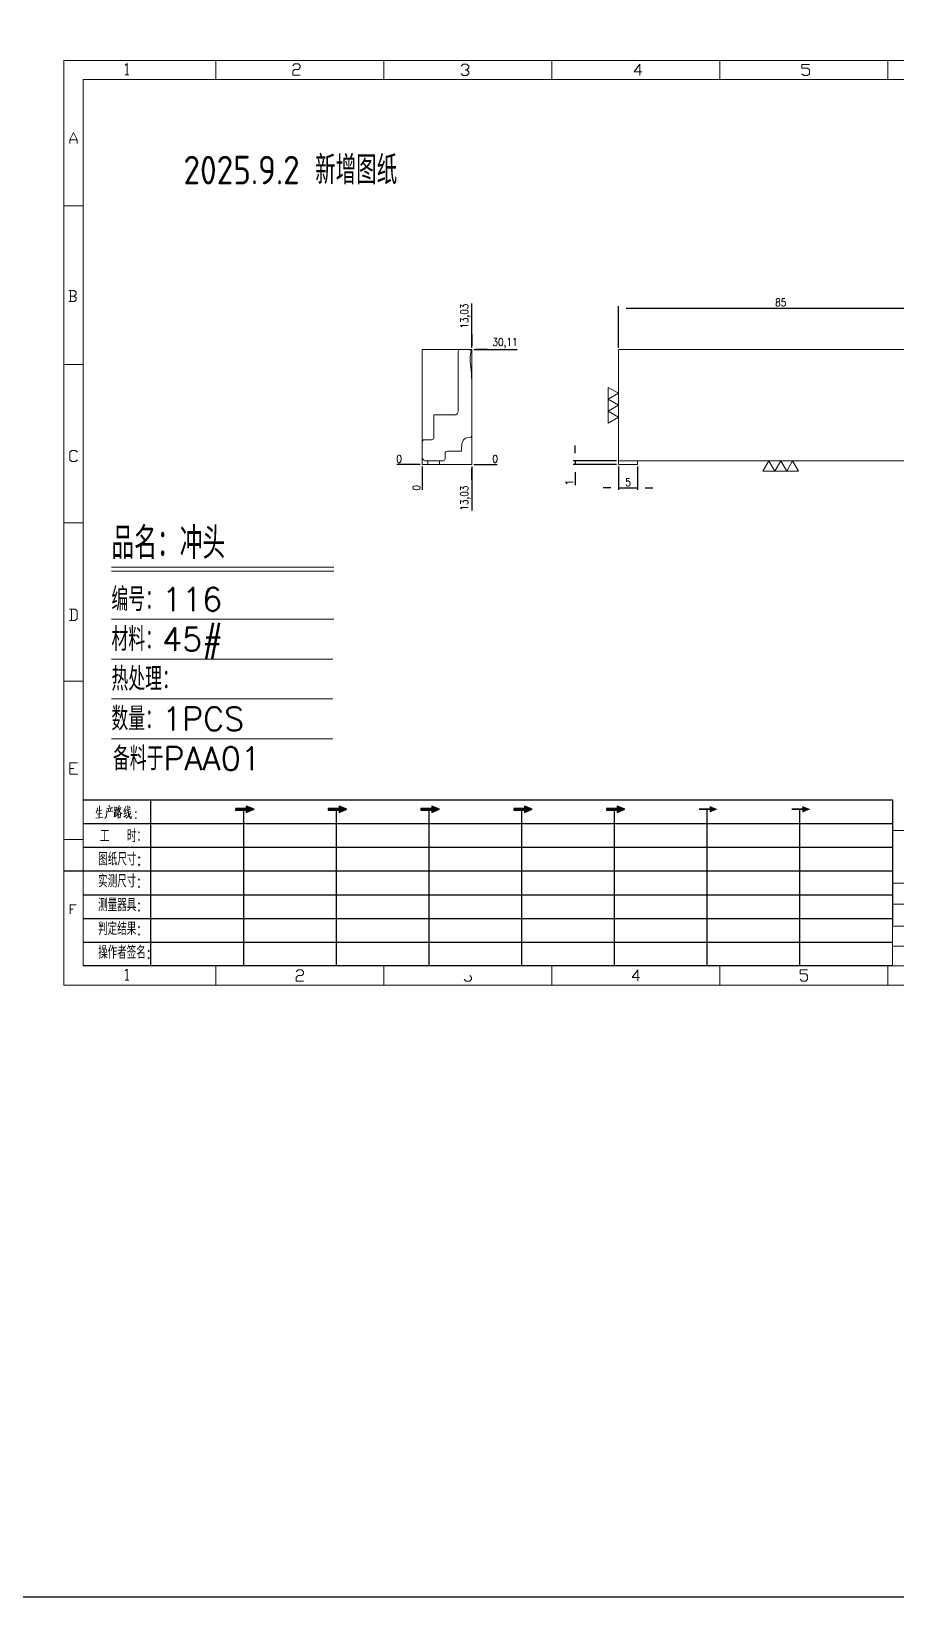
# Model space of a CAD drawing. Header units: millimetres. Extents: x 88508 to 142116, y -5268 to 20283.
# Drawn here: x 98746 to 98972.4, y 11821.9 to 12231.8 of the extents above; entities that cross this region are included whole.
import ezdxf
from ezdxf.enums import TextEntityAlignment as Align

# ---------------------------------------------------------------- set-up
doc = ezdxf.new("R2010")
doc.units = ezdxf.units.MM
doc.linetypes.add('DASHED', pattern=[0])
doc.linetypes.add('HIDDEN', pattern=[0])
for name, color, linetype in [('DIM', 4, 'Continuous'), ('PH', 255, 'Continuous'), ('PH_P', 2, 'Continuous'), ('PUNCH', 2, 'Continuous'), ('TEXT', 4, 'Continuous')]:
    doc.layers.add(name, color=color, linetype=linetype)
doc.styles.add('chinesef_fs', font='simplex.shx', dxfattribs={"bigfont": 'gbcbig.shx'})
doc.styles.add('gbenor', font='gbenor.shx', dxfattribs={"bigfont": 'gbcbig.shx'})
doc.styles.add('GBENOR_', font='gbenor.shx', dxfattribs={"bigfont": 'gbcbig'})
doc.styles.get("Standard").update_dxf_attribs({"font": 'txt.shx', "width": 0.85, "bigfont": 'ctxt.shx'})
doc.styles.add('TXT', font='txt.shx', dxfattribs={"width": 0.8, "bigfont": 'ctxt.shx'})
doc.dimstyles.new('T-2-WX', dxfattribs={"dimtxt": 2, "dimasz": 2, "dimexe": 0.5, "dimexo": 0.5, "dimgap": 0.5, "dimtad": 1, "dimtxsty": 'Standard', "dimblk": 'OPEN30', "dimcen": 0, "dimazin": 3, "dimtfac": 1, "dimtmove": 0, "dimatfit": 3, "dimldrblk": 'OPEN30', "dimlwd": -1, "dimlwe": -1})

# ---------------------------------------------------------------- blocks, each defined once
blk = doc.blocks.new('U40')
for points in [[(351.8, 337.7), (351.8, 333.2), (367, 339.3), (351.8, 345.3), (351.8, 340.8), (331.2, 340.8), (331.2, 337.7)], [(545.7, 339.3), (530.6, 345.3), (530.6, 340.8), (509.9, 340.8), (509.9, 337.7), (530.6, 337.7), (530.6, 333.2)], [(724.5, 339.3), (709.3, 345.3), (709.3, 340.8), (688.7, 340.8), (688.7, 337.7), (709.3, 337.7), (709.3, 333.2)], [(903.3, 339.3), (888.1, 345.3), (888.1, 340.8), (867.5, 340.8), (867.5, 337.7), (888.1, 337.7), (888.1, 333.2)], [(1082.1, 339.3), (1066.9, 345.3), (1066.9, 340.8), (1046.3, 340.8), (1046.3, 337.7), (1066.9, 337.7), (1066.9, 333.2)], [(1245.7, 337.7), (1245.7, 333.2), (1260.9, 339.3), (1245.7, 345.3), (1245.7, 340.8), (1225.1, 340.8), (1225.1, 337.7)], [(1424.5, 337.7), (1424.5, 333.2), (1439.7, 339.3), (1424.5, 345.3), (1424.5, 340.8), (1403.8, 340.8), (1403.8, 337.7)]]:
    blk.add_hatch(color=3).paths.add_polyline_path(points)
at = {"color": 254, "lineweight": 18}
for p, q in [((0, 1783.5), (0, 0)), ((0, 1783.5), (2530.2, 1783.5)), ((941.1, 1783.5), (941.1, 1746.5)), ((1265.1, 1783.5), (1265.1, 1746.5)), ((1589.1, 1783.5), (1589.1, 1746.5)), ((37, 37), (37, 1746.5)), ((37, 1746.5), (2493.2, 1746.5)), ((0, 1502.7), (37, 1502.7)), ((0, 1197.2), (37, 1197.2)), ((0, 891.7), (37, 891.7)), ((0, 586.3), (37, 586.3)), ((0, 280.8), (37, 280.8)), ((1598.1, 298), (2493.2, 298)), ((1598.2, 196.6), (2493.2, 196.6)), ((2493.2, 156.4), (1598.2, 156.4)), ((2493.2, 114.1), (1598.2, 114.1)), ((2493.2, 75), (1598.2, 75)), ((37, 37), (2493.2, 37)), ((941.1, 0), (941.1, 37)), ((1265.1, 0), (1265.1, 37)), ((1589.1, 0), (1589.1, 37)), ((0, 0), (2530.2, 0))]:
    blk.add_line(p, q, dxfattribs=at)
at = {"color": 254, "linetype": 'Continuous', "lineweight": 18}
for p, q in [((293.1, 1783.5), (293.1, 1746.5)), ((617.1, 1783.5), (617.1, 1746.5)), ((1598.1, 298), (1598.1, 37)), ((1598.2, 298), (1598.2, 37)), ((293.1, 0), (293.1, 37)), ((617.1, 0), (617.1, 37))]:
    blk.add_line(p, q, dxfattribs=at)
for p, q in [((38, 357.6), (1598.2, 357.6)), ((1598.2, 357.6), (1598.2, 116.2)), ((38, 311.8), (1598.2, 311.8)), ((37.1, 266), (1598.2, 266)), ((0.1, 220.2), (1598.2, 220.2)), ((37.1, 174.4), (1598.2, 174.4)), ((37.1, 128.6), (1598.2, 128.6)), ((37.1, 82.8), (1598.2, 82.8))]:
    blk.add_line(p, q)
at = {"color": 254}
for p, q in [((167.8, 37), (167.8, 357.6)), ((346.7, 37), (346.7, 337.9)), ((525.5, 37), (525.5, 340.8)), ((704.3, 37), (704.3, 340.8)), ((883.1, 37), (883.1, 340.8)), ((1061.9, 37), (1061.9, 337.7)), ((1240.6, 37), (1240.6, 340.8)), ((1419.4, 37), (1419.4, 340.8)), ((1598.2, 37), (38, 37))]:
    blk.add_line(p, q, dxfattribs=at)
at = {"color": 92, "lineweight": 18}
for points in [[(118.3, 1773.7), (121.9, 1777.3), (121.9, 1755.8)], [(118.3, 1755.8), (125.5, 1755.8)], [(441.4, 1773.1), (445, 1776.7), (452.2, 1776.7), (455.8, 1773.1), (455.8, 1769.5), (452.2, 1765.9), (445, 1765.9), (441.4, 1762.3), (441.4, 1755.1), (455.8, 1755.1)], [(766.4, 1772.4), (770, 1776), (777.2, 1776), (780.8, 1772.4), (780.8, 1768.8), (777.2, 1765.2), (773.6, 1765.2)], [(777.2, 1765.2), (780.8, 1761.6), (780.8, 1758), (777.2, 1754.4), (770, 1754.4), (766.4, 1758)], [(1114.4, 1761.4), (1100, 1761.4), (1110.8, 1775.8), (1110.8, 1754.2)], [(1423.4, 1757.7), (1427, 1754.1), (1434.2, 1754.1), (1437.8, 1757.7), (1437.8, 1764.9), (1434.2, 1768.5), (1423.4, 1768.5), (1423.4, 1775.7), (1437.8, 1775.7)], [(11.1, 1622.8), (11.1, 1630), (18.3, 1644.4), (25.5, 1630), (25.5, 1622.8)], [(11.1, 1630), (25.5, 1630)], [(20, 1329), (23.6, 1332.6), (23.6, 1336.2), (20, 1339.8), (9.2, 1339.8)], [(9.2, 1318.2), (20, 1318.2), (23.6, 1321.8), (23.6, 1325.4), (20, 1329), (12.8, 1329)], [(12.8, 1339.8), (12.8, 1318.2)], [(26.1, 1013.2), (22.5, 1009.6), (15.3, 1009.6), (11.7, 1013.2), (11.7, 1027.6), (15.3, 1031.2), (22.5, 1031.2), (26.1, 1027.6)], [(11, 703.2), (21.8, 703.2), (25.4, 706.8), (25.4, 721.2), (21.8, 724.8), (11, 724.8)], [(14.6, 724.8), (14.6, 703.2)], [(26.1, 407), (11.7, 407), (11.7, 428.6), (26.1, 428.6)], [(11.7, 417.8), (18.9, 417.8)], [(12.3, 137.7), (12.3, 155), (23.8, 155)], [(12.3, 146.4), (18.1, 146.4)], [(118.3, 27.4), (121.9, 31), (121.9, 9.4)], [(118.3, 9.4), (125.5, 9.4)], [(447.9, 25.7), (451.5, 29.3), (458.7, 29.3), (462.3, 25.7), (462.3, 22.1), (458.7, 18.5), (451.5, 18.5), (447.9, 14.9), (447.9, 7.7), (462.3, 7.7)], [(782.7, 18.5), (786.3, 14.9), (786.3, 11.3), (782.7, 7.7), (775.5, 7.7), (771.9, 11.3)], [(1110.3, 14.9), (1095.9, 14.9), (1106.7, 29.3), (1106.7, 7.7)], [(1419.9, 11.3), (1423.5, 7.7), (1430.7, 7.7), (1434.3, 11.3), (1434.3, 18.5), (1430.7, 22.1), (1419.9, 22.1), (1419.9, 29.3), (1434.3, 29.3)]]:
    blk.add_lwpolyline(points, dxfattribs=at)
at = {"color": 92, "lineweight": 0}
for points in [[(65, 342.2), (64.8, 341), (64.1, 337.9), (63.6, 335.7), (62.8, 333.5), (62.1, 331.4)], [(63.8, 335.9), (73.4, 337.5), (73.1, 337.7), (72.5, 337.3)], [(68.4, 345.9), (68.7, 344.4), (68.1, 322.9)], [(82.6, 335.1), (82.6, 331.8), (82.3, 329), (81.9, 326.8), (81.2, 324.9), (80.3, 323.1), (79.6, 321.9), (78.8, 320.9)], [(93.3, 335.5), (94.1, 335.7), (94.3, 335.5), (82.6, 334.3), (82.6, 335.1), (82.2, 336.9)], [(82.6, 340.8), (93.7, 342.2), (93.3, 342.4), (92.4, 342)], [(86.1, 336.1), (86, 337.5), (85.3, 339.8)], [(86.7, 346.7), (87.9, 344.6), (88.3, 343)], [(90.3, 341), (90.4, 339.6), (89.1, 335.3)], [(97.2, 334.3), (97.5, 333.5), (97.7, 324.7)], [(97.8, 344), (98.1, 342.6), (98.1, 340.8), (98.1, 337.9), (98.1, 336.3), (98.2, 337.7), (102.1, 338.3), (101.8, 338.3), (102.1, 343.6), (102.1, 343.2), (102.1, 342.8), (98.2, 342.2)], [(100.2, 337.9), (100.1, 325.9)], [(100.2, 332.6), (102.4, 333.1)], [(105.5, 341.2), (105.9, 341), (109.6, 341.8), (109.3, 342.6), (108.5, 339.6), (107.6, 337.3), (106.9, 335.9), (105.9, 334.3), (104.3, 332), (103.1, 330.4), (101.9, 329.4)], [(106.6, 346.5), (106.5, 345.2), (105.1, 341.2), (104.2, 338.9), (103.1, 336.3), (102.6, 335.5)], [(104.9, 339.1), (105.3, 338.7), (107, 335.7), (108.6, 333.3), (109.9, 331.2), (110.3, 330.8), (112.6, 330.8), (110.2, 331.2), (109, 332.6)], [(119.3, 344.8), (119.1, 343.8), (116.8, 338.5), (115.4, 335.5), (119.3, 336.3)], [(120.3, 339.4), (118.1, 333.5), (116.4, 330), (116.1, 329.8), (120.5, 331.4)], [(128.2, 332.4), (128.1, 331.6), (126.9, 329.6), (125.8, 328), (124.5, 326.3), (123, 324.7), (121.4, 323.3), (120.1, 322.3)], [(121.4, 332.2), (128.8, 335.1)], [(121.7, 336.7), (127.7, 339.6)], [(123.4, 346.5), (123.5, 345.4), (123.5, 340.8), (123.8, 337.3), (124, 335.3), (124.2, 333.1), (124.5, 331), (124.8, 329), (125.2, 327.4), (125.9, 325.7), (126.9, 323.9), (127.9, 322.7), (128.9, 321.7), (129.6, 321.3), (129.9, 326.1), (129.4, 321.5)], [(127.7, 341.6), (127.2, 342.4), (125.7, 344.2)], [(61.4, 322.3), (68.2, 322.9), (75.3, 323.7), (74.9, 323.9), (73.8, 323.5)], [(64.5, 329.6), (64.8, 329.6), (65.1, 329.6), (72.5, 331), (71.9, 331), (70.9, 330.8)], [(96.5, 323.9), (102.8, 327.2)], [(104.2, 330), (104.5, 329), (104.5, 321.1), (104.3, 322.1), (104.5, 322.7), (109.2, 323.1), (108.6, 323.1), (109, 329.2), (109, 330), (109.3, 329.4), (108.6, 329.4), (104.6, 328.8)], [(115.3, 324.3), (121.5, 328.2)]]:
    blk.add_lwpolyline(points, dxfattribs=at)
for points in [[(138.7, 332.4), (139.4, 333.5), (138.7, 334.5), (138, 333.5)], [(138.7, 320.9), (139.4, 321.9), (138.7, 322.9), (138, 321.9)]]:
    blk.add_lwpolyline(points, close=True, dxfattribs=at)
for points in [[(367, 339.3), (351.8, 345.3), (351.8, 340.8), (331.2, 340.8), (331.2, 337.7), (351.8, 337.7), (351.8, 333.2), (367, 339.3)], [(545.7, 339.3), (530.6, 345.3), (530.6, 340.8), (509.9, 340.8), (509.9, 337.7), (530.6, 337.7), (530.6, 333.2), (545.7, 339.3)], [(724.5, 339.3), (709.3, 345.3), (709.3, 340.8), (688.7, 340.8), (688.7, 337.7), (709.3, 337.7), (709.3, 333.2), (724.5, 339.3)], [(903.3, 339.3), (888.1, 345.3), (888.1, 340.8), (867.5, 340.8), (867.5, 337.7), (888.1, 337.7), (888.1, 333.2), (903.3, 339.3)], [(1082.1, 339.3), (1066.9, 345.3), (1066.9, 340.8), (1046.3, 340.8), (1046.3, 337.7), (1066.9, 337.7), (1066.9, 333.2), (1082.1, 339.3)]]:
    blk.add_lwpolyline(points)
at = {"color": 3, "style": 'chinesef_fs'}
for s, p in [('工  时：', (69.5, 275.7)), ('图纸尺寸:', (66.2, 230.9)), ('实测尺寸:', (65.9, 188.4)), ('测量器具:', (65.9, 142.6)), ('判定结果:', (65.9, 96.8)), ('操作者签名:', (65.9, 51))]:
    blk.add_text(s, height=24.57, dxfattribs=at).set_placement(p)
at = {"lineweight": 18, "style": 'GBENOR_'}
blk.add_attdef('文档路径', (2126, 386.9), '', height=17.8, dxfattribs=at)
at = {"lineweight": 20, "style": 'TXT'}
for tag, height, p in [('18-**-**', 16.3, (1866.6, 256.2)), ('客户名称', 16.1, (1741.1, 134, 0)), ('料厚:', 16.1, (1741.3, 93.2, 0))]:
    blk.add_attdef(tag, text='', height=height, dxfattribs=at).set_placement(p, align=Align.MIDDLE)
for tag, p, height in [('88888', (1850.9, 207.5), 14.9), ('材质:', (1691.2, 168, 0), 16.1), ('核准', (1869.4, 127.5, 0), 16.1), ('设计', (1868.8, 88.3, 0), 16.1), ('绘图', (1868.2, 49.1, 0), 16.1)]:
    blk.add_attdef(tag, p, '', height=height, dxfattribs=at)
for tag, p, height, width in [('3', (2234.7, 206.9), 15.8, 0.7), ('4', (2234.7, 167.4), 15.8, 0.7), ('核准日期', (2041.1, 124.2, 0), 16.1, 0.68), ('设计日期', (2041.1, 84.5, 0), 16.1, 0.68), ('1', (2251.9, 85.9), 14.6, 0.7), ('绘图日期', (2040.9, 46.4, 0), 16.1, 0.68), ('2', (2235, 49.2), 14.6, 0.7)]:
    blk.add_attdef(tag, p, '', height=height, dxfattribs=dict(at, width=width))
blk = doc.blocks.new('*D9745')
at = {"layer": 'Defpoints', "color": 0}
for p in [(98848.41, 12118.37), (98861.44, 12118.37), (98866.44, 12118.37)]:
    blk.add_point(p, dxfattribs=at)
at = {"layer": 'DIM', "color": 0}
blk.add_line((98861.94, 12118.37), (98868.07, 12118.37), dxfattribs=at)
at = {"layer": 'DIM', "color": 0, "lineweight": 5, "insert": (98867.51, 12119.87), "char_height": 2, "attachment_point": 5}
blk.add_mtext('0', dxfattribs=at)
blk = doc.blocks.new('_Open30')
blk = doc.blocks.new('*D9746')
at = {"layer": 'Defpoints', "color": 0}
for p in [(98861.44, 12148.48), (98866.44, 12148.48), (98848.41, 12118.37)]:
    blk.add_point(p, dxfattribs=at)
at = {"layer": 'DIM', "color": 0}
for p, q in [((98861.94, 12148.48), (98865.44, 12148.48)), ((98865.44, 12148.48), (98862.44, 12148.48)), ((98862.44, 12148.48), (98873.25, 12148.48))]:
    blk.add_line(p, q, dxfattribs=at)
at = {"layer": 'DIM', "color": 0, "lineweight": 5, "insert": (98870.1, 12150.17), "char_height": 2, "attachment_point": 5}
blk.add_mtext('30,11', dxfattribs=at)
blk = doc.blocks.new('*D9747')
at = {"layer": 'Defpoints', "color": 0}
for p in [(98843.41, 12118.37), (98848.41, 12118.37), (98848.41, 12118.37)]:
    blk.add_point(p, dxfattribs=at)
at = {"layer": 'DIM', "color": 0}
blk.add_line((98847.91, 12118.37), (98841.78, 12118.37), dxfattribs=at)
at = {"layer": 'DIM', "color": 0, "lineweight": 5, "insert": (98842.34, 12119.87), "char_height": 2, "attachment_point": 5}
blk.add_mtext('0', dxfattribs=at)
blk = doc.blocks.new('*D9748')
at = {"layer": 'Defpoints', "color": 0}
for p in [(98848.41, 12118.37), (98861.44, 12118.37), (98861.44, 12113.37)]:
    blk.add_point(p, dxfattribs=at)
at = {"layer": 'DIM', "color": 0}
for p, q in [((98861.44, 12117.87), (98861.44, 12114.37)), ((98861.44, 12114.37), (98861.44, 12117.37)), ((98861.44, 12117.37), (98861.44, 12106.31))]:
    blk.add_line(p, q, dxfattribs=at)
at = {"layer": 'DIM', "color": 0, "lineweight": 5, "insert": (98859.75, 12109.59), "char_height": 2, "attachment_point": 5, "rotation": 90}
blk.add_mtext('13,03', dxfattribs=at)
blk = doc.blocks.new('*D9749')
at = {"layer": 'Defpoints', "color": 0}
for p in [(98848.41, 12118.37), (98848.41, 12118.37), (98848.41, 12113.37)]:
    blk.add_point(p, dxfattribs=at)
at = {"layer": 'DIM', "color": 0}
blk.add_line((98848.41, 12117.87), (98848.41, 12111.73), dxfattribs=at)
at = {"layer": 'DIM', "color": 0, "lineweight": 5, "insert": (98846.91, 12112.3), "char_height": 2, "attachment_point": 5, "rotation": 90}
blk.add_mtext('0', dxfattribs=at)
blk = doc.blocks.new('*D9750')
at = {"layer": 'Defpoints', "color": 0}
for p in [(98861.44, 12153.48), (98861.44, 12148.48), (98848.41, 12118.37)]:
    blk.add_point(p, dxfattribs=at)
at = {"layer": 'DIM', "color": 0}
for p, q in [((98861.44, 12149.48), (98861.44, 12160.53)), ((98861.44, 12148.98), (98861.44, 12152.48)), ((98861.44, 12152.48), (98861.44, 12149.48))]:
    blk.add_line(p, q, dxfattribs=at)
at = {"layer": 'DIM', "color": 0, "lineweight": 5, "insert": (98859.75, 12157.25), "char_height": 2, "attachment_point": 5, "rotation": 90}
blk.add_mtext('13,03', dxfattribs=at)
blk = doc.blocks.new('*D9751')
at = {"layer": 'Defpoints', "color": 0}
for p in [(98984.82, 12159.33), (98899.82, 12148.48), (98984.82, 12148.48)]:
    blk.add_point(p, dxfattribs=at)
at = {"layer": 'DIM', "color": 0}
for p, q in [((98899.82, 12148.98), (98899.82, 12159.83)), ((98984.82, 12148.98), (98984.82, 12159.83)), ((98901.82, 12159.33), (98982.82, 12159.33))]:
    blk.add_line(p, q, dxfattribs=at)
at = {"layer": 'DIM', "color": 0, "lineweight": 5, "insert": (98942.32, 12160.83), "char_height": 2, "attachment_point": 5}
blk.add_mtext('85', dxfattribs=at)
blk = doc.blocks.new('*D9752')
at = {"layer": 'Defpoints', "color": 0}
for p in [(98899.82, 12118.37), (98904.82, 12118.37), (98904.82, 12112.25)]:
    blk.add_point(p, dxfattribs=at)
at = {"layer": 'DIM', "color": 0}
for p, q in [((98899.82, 12117.87), (98899.82, 12111.75)), ((98904.82, 12117.87), (98904.82, 12111.75)), ((98897.82, 12112.25), (98895.82, 12112.25)), ((98899.82, 12112.25), (98904.82, 12112.25)), ((98906.82, 12112.25), (98908.82, 12112.25))]:
    blk.add_line(p, q, dxfattribs=at)
at = {"layer": 'DIM', "color": 0, "lineweight": 5, "insert": (98902.32, 12113.75), "char_height": 2, "attachment_point": 5}
blk.add_mtext('5', dxfattribs=at)
blk = doc.blocks.new('*D9753')
at = {"layer": 'Defpoints', "color": 0}
for p in [(98899.82, 12119.37), (98888.45, 12118.37), (98899.82, 12118.37)]:
    blk.add_point(p, dxfattribs=at)
at = {"layer": 'DIM', "color": 0}
for p, q in [((98888.45, 12121.37), (98888.45, 12123.37)), ((98899.32, 12119.37), (98887.95, 12119.37)), ((98888.45, 12119.37), (98888.45, 12118.37)), ((98899.32, 12118.37), (98887.95, 12118.37)), ((98888.45, 12116.37), (98888.45, 12112.96))]:
    blk.add_line(p, q, dxfattribs=at)
at = {"layer": 'DIM', "color": 0, "lineweight": 5, "insert": (98886.95, 12113.66), "char_height": 2, "attachment_point": 5, "rotation": 90}
blk.add_mtext('1', dxfattribs=at)

msp = doc.modelspace()

# ---------------------------------------------------------------- linework, layer by layer
at = {"layer": 'DIM', "color": 4, "linetype": 'Continuous', "lineweight": 5}
for p, q in [((98766.999, 12091.521), (98825.248, 12091.521)), ((98766.999, 12090.447), (98825.248, 12090.447)), ((98766.999, 12077.872), (98825.248, 12077.872)), ((98766.999, 12067.443), (98824.995, 12067.443)), ((98766.999, 12057.015), (98824.995, 12057.015)), ((98766.999, 12046.586), (98824.995, 12046.586))]:
    msp.add_line(p, q, dxfattribs=at)
at = {"layer": 'PH_P', "linetype": 'HIDDEN', "lineweight": 5}
msp.add_line((98849.909, 12119.367), (98852.909, 12119.367), dxfattribs=at)
at = {"layer": 'PH_P', "linetype": 'Continuous', "lineweight": 5}
msp.add_lwpolyline([(98858.706, 12121.867), (98855.009, 12121.867, 0.4142136), (98854.409, 12121.267), (98854.409, 12119.967, -0.4142136), (98853.809, 12119.367), (98852.909, 12119.367), (98852.909, 12118.367), (98849.909, 12118.367), (98849.909, 12119.367), (98849.409, 12119.367, -0.4142136), (98848.409, 12120.367), (98848.409, 12124.267, -0.4142136), (98849.009, 12124.867), (98850.809, 12124.867, 0.4142136), (98851.409, 12125.467), (98851.409, 12131.367), (98856.811, 12131.367, 0.4137685), (98857.811, 12132.366), (98857.835, 12147.977, -0.419931), (98858.346, 12148.476), (98860.818, 12148.424, -0.4946605), (98861.193, 12147.911, 0.1041993), (98860.991, 12145.388), (98861.149, 12143.964, -0.0285735), (98861.43, 12136.878), (98861.404, 12135.463), (98861.374, 12125.815, -0.4540847), (98861.033, 12125.519, 0.3539759), (98858.914, 12124.24, 0.0860519), (98858.818, 12123.871), (98858.741, 12123.268, 0.0302488), (98858.716, 12122.906), (98858.709, 12121.867)], format="xyb", dxfattribs=at)
msp.add_lwpolyline([(98899.82, 12118.367), (98899.82, 12119.367), (98904.82, 12119.367), (98904.82, 12118.367)], close=True, dxfattribs=at)
at = {"layer": 'PUNCH', "color": 8, "linetype": 'Continuous'}
msp.add_lwpolyline([(93304.339, 12582.155), (93304.339, 11821.886), (107495.181, 11821.886), (107495.181, 12582.155)], close=True, dxfattribs=at)
at = {"layer": 'TEXT', "color": 8, "linetype": 'DASHED', "lineweight": 5}
msp.add_lwpolyline([(98848.409, 12118.367), (98861.439, 12118.367), (98861.439, 12148.476), (98848.409, 12148.476)], close=True, dxfattribs=at)
at = {"layer": 'TEXT', "color": 2, "lineweight": 5}
msp.add_lwpolyline([(98899.82, 12148.476), (98984.82, 12148.476), (98984.82, 12119.367), (98899.82, 12119.367)], close=True, dxfattribs=at)
at = {"layer": 'TEXT', "lineweight": 5}
for points in [[(98897.12, 12138.598), (98899.82, 12137.039), (98897.12, 12135.481), (98899.82, 12133.922), (98897.12, 12132.363), (98899.82, 12130.804), (98897.12, 12129.245), (98897.12, 12138.598)], [(98937.643, 12116.667), (98939.202, 12119.367), (98940.761, 12116.667), (98942.32, 12119.367), (98943.879, 12116.667), (98945.438, 12119.367), (98946.996, 12116.667), (98937.643, 12116.667)]]:
    msp.add_lwpolyline(points, close=True, dxfattribs=at)

# ---------------------------------------------------------------- block references
at = {"lineweight": 5, "ltscale": 3, "xscale": 0.1358040843903572, "yscale": 0.1358040843887496, "zscale": 0.1358040843889963}
msp.add_blockref('U40', (98754.554, 11982.038), dxfattribs=at)

# ---------------------------------------------------------------- texts
at = {"layer": 'DIM', "color": 3, "linetype": 'Continuous', "lineweight": 5, "style": 'chinesef_fs'}
for s, height, p in [('品名：冲头', 8.2814, (98766.999, 12093.668)), ('编号：116', 6.1344, (98766.999, 12080.019)), ('材料：45#', 6.1344, (98766.999, 12069.59)), ('热处理： ', 6.1344, (98766.999, 12059.162)), ('数量：1PCS', 6.1344, (98766.999, 12048.733)), ('备料于PAA01', 6.1344, (98767.373, 12038.305))]:
    msp.add_text(s, height=height, dxfattribs=at).set_placement(p)
at = {"layer": 'PH', "color": 6, "linetype": 'Continuous', "lineweight": 5, "style": 'gbenor'}
msp.add_text('2025.9.2 新增图纸', height=7.46496, dxfattribs=at).set_placement((98813.86, 12195.901), align=Align.MIDDLE)

# ---------------------------------------------------------------- dimensions: what is measured, and where the dimension line sits
at = {"layer": 'DIM', "lineweight": 5}
for feature_location, offset, dtype, origin, picture, middle in [((98861.439, 12148.476), (0, 5), 1, (98848.409, 12118.367), '*D9750', (98859.749, 12157.255)), ((98861.439, 12148.476), (5, 0), 0, (98848.409, 12118.367), '*D9746', (98870.096, 12150.167)), ((98848.409156146, 12118.367221081), (-5, 0), 0, (98848.409156146, 12118.367221081), '*D9747', (98842.34248948, 12119.867221081)), ((98861.439335416, 12118.367221081), (5, 0), 0, (98848.409156146, 12118.367221081), '*D9745', (98867.506002083, 12119.867221081)), ((98848.409156146, 12118.367221081), (0, -5), 1, (98848.409156146, 12118.367221081), '*D9749', (98846.909156146, 12112.300554414)), ((98861.439, 12118.367), (0, -5), 1, (98848.409, 12118.367), '*D9748', (98859.749, 12109.589))]:
    dim = msp.add_ordinate_dim(feature_location=feature_location, offset=offset, dtype=dtype, origin=origin, dimstyle='T-2-WX', dxfattribs=at)
    dim.commit()
    dim.dimension.update_dxf_attribs({"geometry": picture, "text_midpoint": middle})
for base, p1, p2, picture, middle in [((98984.82, 12159.327), (98899.82, 12148.476), (98984.82, 12148.476), '*D9751', (98942.32, 12160.827)), ((98904.82, 12112.252), (98899.82, 12118.367), (98904.82, 12118.367), '*D9752', (98902.32, 12113.752))]:
    dim = msp.add_linear_dim(base=base, p1=p1, p2=p2, dimstyle='T-2-WX', dxfattribs=at)
    dim.commit()
    dim.dimension.update_dxf_attribs({"geometry": picture, "text_midpoint": middle})
dim = msp.add_linear_dim(base=(98888.449, 12118.367), p1=(98899.82, 12119.367), p2=(98899.82, 12118.367), angle=90, dimstyle='T-2-WX', dxfattribs=at)
dim.commit()
dim.dimension.update_dxf_attribs({"geometry": '*D9753', "text_midpoint": (98886.949, 12113.665)})

doc.saveas('drawing.dxf')
